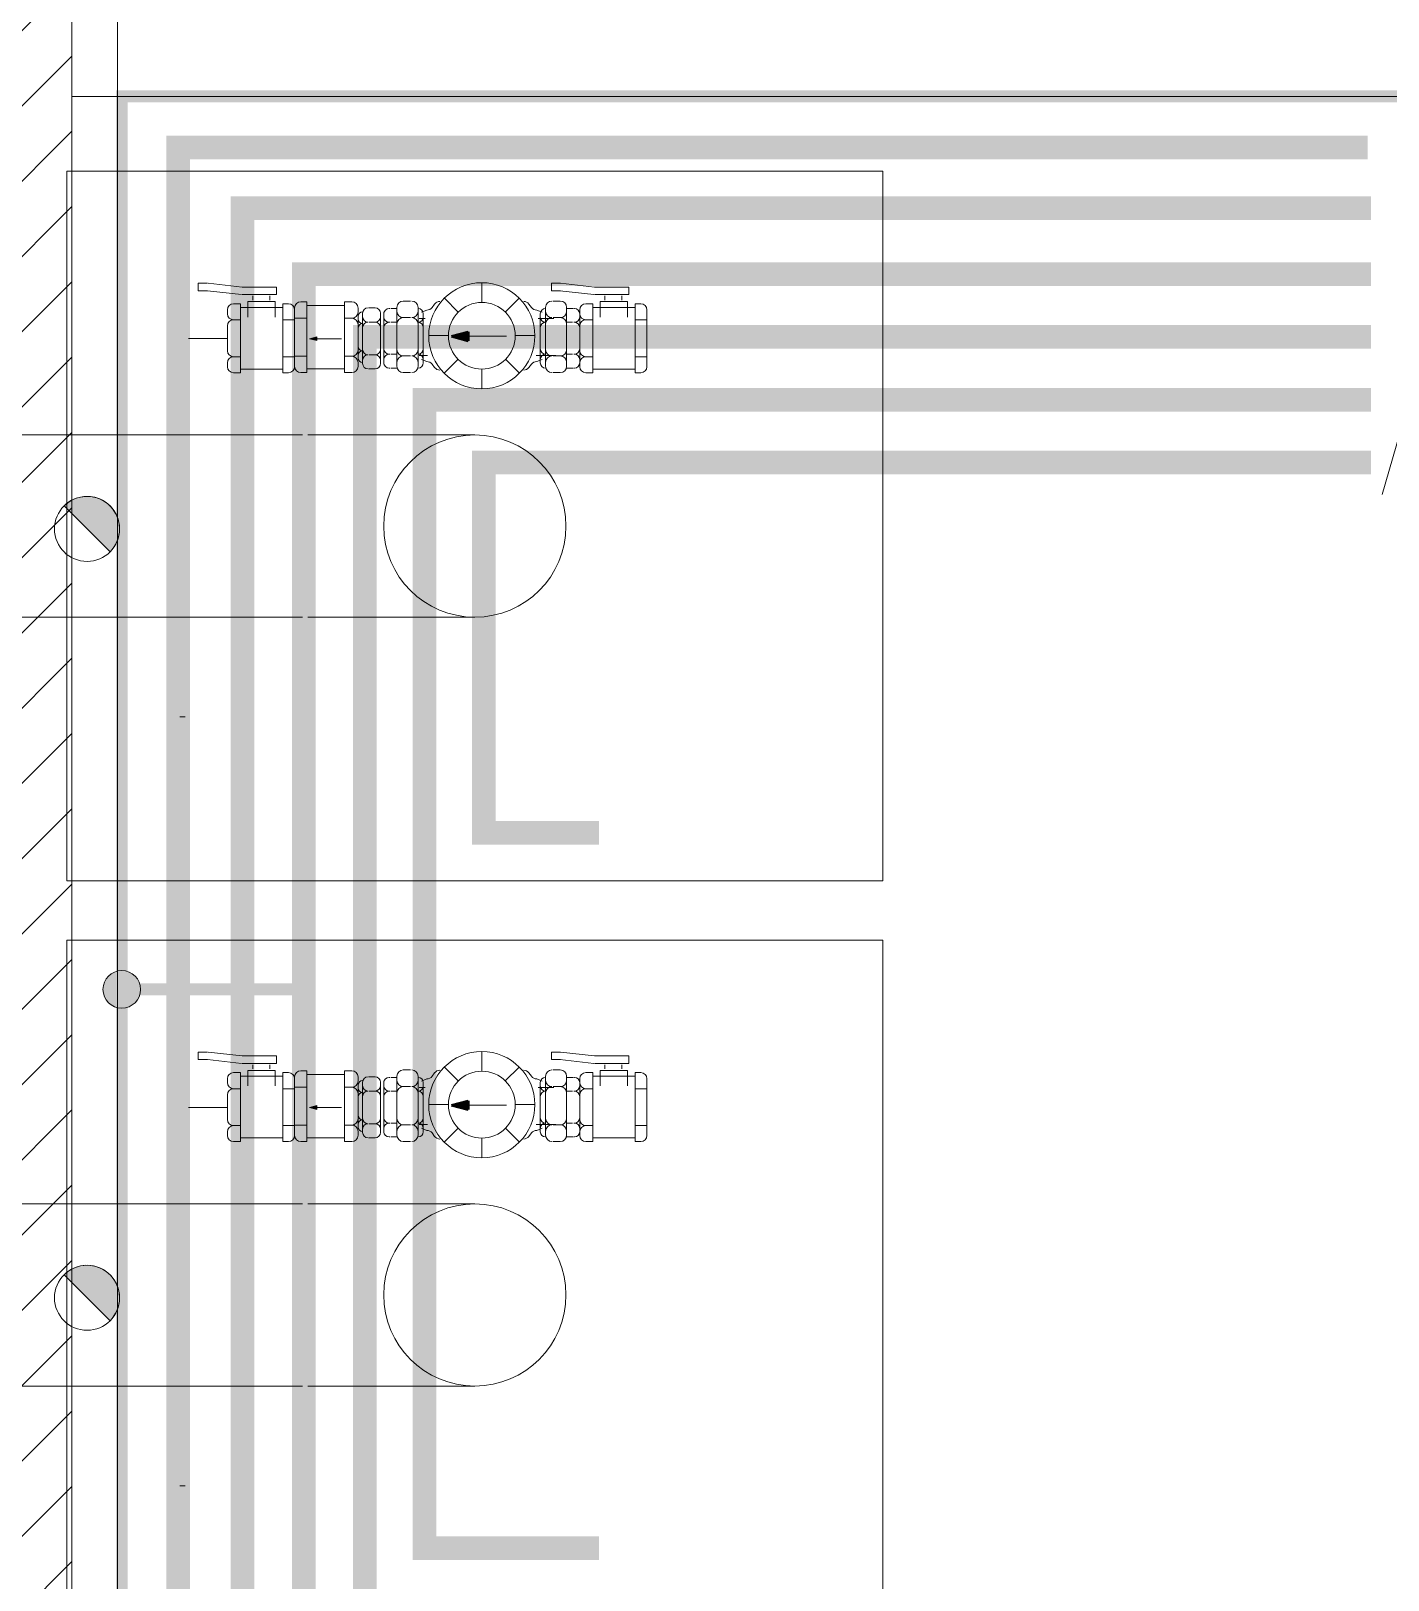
# Model space of a CAD drawing. Header units: millimetres. Extents: x 1322820 to 1391563, y 1051909 to 1098256.
# Drawn here: x 1346894 to 1348041, y 1081966 to 1083276 of the extents above; entities that cross this region are included whole.
import ezdxf

# ---------------------------------------------------------------- set-up
doc = ezdxf.new("R2010")
doc.units = ezdxf.units.MM
doc.header["$MEASUREMENT"] = 0
for name, pattern in [('Dashed', [282.222223, 141.111112, -141.111112]), ('DUBLU_INTRERUPT', [1.093612, 0.529167, -0.211667, 0.141111, -0.211667]), ('Linie de axa (2)', [17025.055165, 8960.555286, -4480.277643, 0, -3584.222236]), ('pard', [115, 75, -40])]:
    doc.linetypes.add(name, pattern=pattern)
doc.layers.get('0').update_dxf_attribs({"true_color": 0x787878})
doc.layers.add('Circuite', color=7, linetype='Continuous', lineweight=25)
for name, color, linetype, true_color in [('instalatii - echipamente', 7, 'Continuous', 0x787878), ('New_arhitectura - pereti de compartimentare', 7, 'Continuous', 0x787878), ('New_rezistenta - pereti de rezistenta', 7, 'Continuous', 0x787878)]:
    doc.layers.add(name, color=color, linetype=linetype, true_color=true_color)
for name, color, linetype, lineweight, true_color in [('instalatii - echipamente_Pen_No__1', 7, 'Continuous', 13, 0x787878), ('instalatii - echipamente_Pen_No__102', 7, 'Continuous', 13, 0x787878), ('instalatii - echipamente_Pen_No__2', 7, 'Continuous', 13, 0x787878), ('instalatii - echipamente_Pen_No__244', 7, 'Continuous', 13, 0x787878), ('instalatii - echipamente_Pen_No__41', 7, 'Continuous', 50, 0x787878), ('New_arhitectura - pereti de compartimentare_Pen_No__21', 7, 'Continuous', 20, 0x787878), ('New_arhitectura - suprafete DTAC_Pen_No__14', 7, 'Continuous', 18, 0x787878), ('New_instalatii - echipamente_Pen_No__1', 7, 'Continuous', 13, 0x787878), ('New_rezistenta - pereti de rezistenta_Pen_No__21', 7, 'Continuous', 20, 0x787878)]:
    doc.layers.add(name, color=color, linetype=linetype, lineweight=lineweight, true_color=true_color)
doc.linetypes.add('1_ - 1_100', pattern='A,0,[6,A.39 PLAN MOBILARE - PLAN TERASA1.Shx,S=5.555556,R=0,X=0,Y=4.75314e-16],-700,0', length=700)

# ---------------------------------------------------------------- blocks, each defined once
blk = doc.blocks.new('Wall_9_1', base_point=(1346928.5, 1083220.6))
at = {"layer": 'New_arhitectura - pereti de compartimentare_Pen_No__21', "color": 7, "linetype": 'Continuous', "lineweight": 20, "flags": 128}
for points in [[(1346928.5, 1083420.6), (1346928.5, 1083220.6)], [(1346928.5, 1083220.6), (1349928.5, 1083220.6)]]:
    blk.add_lwpolyline(points, dxfattribs=at)
blk = doc.blocks.new('Wall_16_1', base_point=(1346928.5, 1090570.6))
at = {"layer": 'New_rezistenta - pereti de rezistenta', "linetype": 'Continuous', "lineweight": 0, "true_color": 0x000000}
h = blk.add_hatch(dxfattribs=at)
h.set_pattern_fill('BETON_ARMAT_0001', color=18, style=0, pattern_type=2)
h.set_pattern_definition([(45, (1356235.236, 1078942.57), (-31.8198, 31.8198), [])])
h.paths.add_polyline_path([(1346678.5, 1078980.6), (1346928.5, 1078980.6), (1346928.5, 1090570.6), (1346678.5, 1090570.6)])
at = {"layer": 'New_rezistenta - pereti de rezistenta_Pen_No__21', "color": 7, "linetype": 'Continuous', "lineweight": 20, "flags": 128}
blk.add_lwpolyline([(1346928.5, 1078980.6), (1346928.5, 1090570.6)], dxfattribs=at)
blk = doc.blocks.new('Gas Water Heater 23')
at = {"layer": 'instalatii - echipamente_Pen_No__2', "color": 8, "linetype": 'Dashed', "lineweight": 13}
for p, q in [((223, 345), (223, 790)), ((377, 345), (377, 790))]:
    blk.add_line(p, q, dxfattribs=at)
at = {"layer": 'instalatii - echipamente_Pen_No__2', "color": 8, "linetype": 'Continuous', "lineweight": 13}
for p, q in [((600, 690), (0, 690)), ((0, 690), (0, 0)), ((600, 0), (600, 690)), ((0, 0), (600, 0))]:
    blk.add_line(p, q, dxfattribs=at)
blk.add_circle((300, 345), 77, dxfattribs=at)
blk = doc.blocks.new('Line_12_1', base_point=(1347249.6, 1083017.8))
at = {"layer": 'instalatii - echipamente', "linetype": 'Continuous', "lineweight": 0, "true_color": 0x000000}
blk.add_hatch(color=18, dxfattribs=at).paths.add_polyline_path([(1347249.6, 1083017.8), (1347263.5, 1083014.1), (1347263.5, 1083021.5)])
at = {"layer": 'instalatii - echipamente_Pen_No__1', "color": 7, "linetype": 'Linie de axa (2)', "lineweight": 13}
blk.add_line((1347263.5, 1083017.8), (1347296, 1083017.8), dxfattribs=at)
at = {"layer": 'instalatii - echipamente_Pen_No__41', "color": 7, "linetype": 'Continuous', "lineweight": 50}
for p, q in [((1347249.6, 1083017.8), (1347263.5, 1083021.5)), ((1347249.6, 1083017.8), (1347263.5, 1083014.1)), ((1347263.5, 1083021.5), (1347263.5, 1083014.1))]:
    blk.add_line(p, q, dxfattribs=at)
blk = doc.blocks.new('Line_13_1', base_point=(1347129.6, 1083015.7))
at = {"layer": 'instalatii - echipamente', "linetype": 'Continuous', "lineweight": 0, "true_color": 0x000000}
blk.add_hatch(color=18, dxfattribs=at).paths.add_polyline_path([(1347129.6, 1083015.7), (1347135.8, 1083014.1), (1347135.8, 1083017.4)])
at = {"layer": 'instalatii - echipamente_Pen_No__1', "color": 7, "linetype": 'Continuous', "lineweight": 13}
for p, q in [((1347129.6, 1083015.7), (1347135.8, 1083017.4)), ((1347129.6, 1083015.7), (1347135.8, 1083014.1)), ((1347135.8, 1083017.4), (1347135.8, 1083014.1)), ((1347135.8, 1083015.7), (1347156.7, 1083015.7))]:
    blk.add_line(p, q, dxfattribs=at)
blk = doc.blocks.new('Line_14_1', base_point=(1347249.6, 1082367.8))
at = {"layer": 'instalatii - echipamente', "linetype": 'Continuous', "lineweight": 0, "true_color": 0x000000}
blk.add_hatch(color=18, dxfattribs=at).paths.add_polyline_path([(1347249.6, 1082367.8), (1347263.5, 1082364.1), (1347263.5, 1082371.5)])
at = {"layer": 'instalatii - echipamente_Pen_No__1', "color": 7, "linetype": 'Linie de axa (2)', "lineweight": 13}
blk.add_line((1347263.5, 1082367.8), (1347296, 1082367.8), dxfattribs=at)
at = {"layer": 'instalatii - echipamente_Pen_No__41', "color": 7, "linetype": 'Continuous', "lineweight": 50}
for p, q in [((1347249.6, 1082367.8), (1347263.5, 1082371.5)), ((1347249.6, 1082367.8), (1347263.5, 1082364.1)), ((1347263.5, 1082371.5), (1347263.5, 1082364.1))]:
    blk.add_line(p, q, dxfattribs=at)
blk = doc.blocks.new('Line_15_1', base_point=(1347129.6, 1082365.7))
at = {"layer": 'instalatii - echipamente', "linetype": 'Continuous', "lineweight": 0, "true_color": 0x000000}
blk.add_hatch(color=18, dxfattribs=at).paths.add_polyline_path([(1347129.6, 1082365.7), (1347135.8, 1082364.1), (1347135.8, 1082367.4)])
at = {"layer": 'instalatii - echipamente_Pen_No__1', "color": 7, "linetype": 'Continuous', "lineweight": 13}
for p, q in [((1347129.6, 1082365.7), (1347135.8, 1082367.4)), ((1347129.6, 1082365.7), (1347135.8, 1082364.1)), ((1347135.8, 1082367.4), (1347135.8, 1082364.1)), ((1347135.8, 1082365.7), (1347156.7, 1082365.7))]:
    blk.add_line(p, q, dxfattribs=at)
blk = doc.blocks.new('terasa')
at = {"layer": 'instalatii - echipamente_Pen_No__102', "linetype": 'Continuous', "lineweight": 13}
h = blk.add_hatch(color=256, dxfattribs=at)
edge = h.paths.add_edge_path()
edge.add_arc((1346941.421, 1082854.968), 27.5, 315, 360, ccw=False)
edge.add_line((1346960.866, 1082835.522), (1346921.975, 1082874.413))
edge.add_arc((1346941.421, 1082854.968), 27.5, 0, 135, ccw=False)
h = blk.add_hatch(color=256, dxfattribs=at)
edge = h.paths.add_edge_path()
edge.add_arc((1346941.421, 1082204.968), 27.5, 315, 360, ccw=False)
edge.add_line((1346960.866, 1082185.522), (1346921.975, 1082224.413))
edge.add_arc((1346941.421, 1082204.968), 27.5, 0, 135, ccw=False)
at = {"layer": 'instalatii - echipamente_Pen_No__1', "linetype": 'Continuous', "lineweight": 13}
for p, q in [((1347043.266, 1083062.65), (1347035.503, 1083062.65)), ((1347035.503, 1083056.354), (1347035.503, 1083062.65)), ((1347043.266, 1083056.354), (1347035.503, 1083056.354)), ((1347071.994, 1083053.162), (1347043.266, 1083056.354)), ((1347072.69, 1083059.42), (1347043.962, 1083062.612)), ((1347101.595, 1083059.42), (1347072.69, 1083059.42)), ((1347101.595, 1083053.123), (1347101.595, 1083059.42)), ((1347341.746, 1083062.612), (1347333.983, 1083062.612)), ((1347333.983, 1083056.315), (1347333.983, 1083062.612)), ((1347341.746, 1083056.315), (1347333.983, 1083056.315)), ((1347369.779, 1083053.162), (1347341.051, 1083056.354)), ((1347370.475, 1083059.42), (1347341.746, 1083062.612)), ((1347399.38, 1083059.42), (1347370.475, 1083059.42)), ((1347399.38, 1083053.123), (1347399.38, 1083059.42)), ((1347065.304, 1083045.339), (1347071.261, 1083045.339)), ((1347071.261, 1082986.957), (1347071.261, 1083045.339)), ((1347107.14, 1083042.232), (1347071.403, 1083042.232)), ((1347107.14, 1083042.232), (1347071.403, 1083042.232)), ((1347101.595, 1083053.123), (1347072.69, 1083053.123)), ((1347077.409, 1083047.224), (1347077.409, 1083034.05)), ((1347100.568, 1083047.224), (1347077.409, 1083047.224)), ((1347081.538, 1083048.453), (1347081.538, 1083051.894)), ((1347095.892, 1083048.453), (1347095.892, 1083051.894)), ((1347100.568, 1083047.224), (1347100.568, 1083034.05)), ((1347106.958, 1083045.339), (1347111.769, 1083045.339)), ((1347106.958, 1082986.957), (1347106.958, 1083045.339)), ((1347116.932, 1083041.676), (1347116.932, 1082992.37)), ((1347127.164, 1083046.973), (1347122.228, 1083046.973)), ((1347126.978, 1083043.785), (1347159.061, 1083043.785)), ((1347126.978, 1083043.785), (1347159.061, 1083043.785)), ((1347127.164, 1082987.073), (1347127.164, 1083046.973)), ((1347165.318, 1083046.973), (1347159.206, 1083046.973)), ((1347159.206, 1082987.073), (1347159.206, 1083046.973)), ((1347170.615, 1083038.309), (1347170.615, 1083041.676)), ((1347185.022, 1083041.804), (1347179.757, 1083041.804)), ((1347203.468, 1083038.902), (1347203.468, 1083042.215)), ((1347214.986, 1083047.563), (1347208.816, 1083047.563)), ((1347221.243, 1083038.902), (1347221.243, 1083042.215)), ((1347235.306, 1083045.08), (1347233.124, 1083042.195)), ((1347315.02, 1083045.08), (1347317.202, 1083042.195)), ((1347329.084, 1083038.902), (1347329.084, 1083042.215)), ((1347335.341, 1083047.563), (1347341.511, 1083047.563)), ((1347346.859, 1083038.902), (1347346.859, 1083042.215)), ((1347363.089, 1083045.339), (1347369.046, 1083045.339)), ((1347369.046, 1082986.957), (1347369.046, 1083045.339)), ((1347404.925, 1083042.232), (1347369.187, 1083042.232)), ((1347404.925, 1083042.232), (1347369.187, 1083042.232)), ((1347399.38, 1083053.123), (1347370.475, 1083053.123)), ((1347375.194, 1083047.224), (1347375.194, 1083034.05)), ((1347398.353, 1083047.224), (1347375.194, 1083047.224)), ((1347379.323, 1083048.453), (1347379.323, 1083051.894)), ((1347393.677, 1083048.453), (1347393.677, 1083051.894)), ((1347398.353, 1083047.224), (1347398.353, 1083034.05)), ((1347404.743, 1083045.339), (1347409.554, 1083045.339)), ((1347404.743, 1082986.957), (1347404.743, 1083045.339)), ((1347060.142, 1083036.895), (1347060.142, 1083040.177)), ((1347071.179, 1083031.732), (1347065.304, 1083031.732)), ((1347116.932, 1083031.732), (1347106.958, 1083031.732)), ((1347116.932, 1083040.177), (1347116.932, 1082992.12)), ((1347116.932, 1083033.012), (1347127.164, 1083033.012)), ((1347159.291, 1083033.012), (1347165.318, 1083033.012)), ((1347170.615, 1083032.319), (1347170.615, 1083034.736)), ((1347170.615, 1083001.339), (1347170.615, 1083032.621)), ((1347174.418, 1083038.539), (1347174.276, 1083038.539)), ((1347174.418, 1083034.34), (1347174.418, 1083037.241)), ((1347174.418, 1082997.164), (1347174.418, 1083034.703)), ((1347178.908, 1083029.776), (1347178.981, 1083029.776)), ((1347179.83, 1083029.776), (1347185.022, 1083029.776)), ((1347189.586, 1083034.34), (1347189.586, 1083037.241)), ((1347189.586, 1082997.164), (1347189.586, 1083034.703)), ((1347192.4, 1082994.373), (1347192.4, 1083038.124)), ((1347192.4, 1083034.093), (1347192.4, 1083036.854)), ((1347192.4, 1083033.922), (1347192.4, 1083036.657)), ((1347192.4, 1083034.508), (1347192.4, 1082997.849)), ((1347197.542, 1083041.311), (1347196.857, 1083041.311)), ((1347197.471, 1083029.637), (1347196.857, 1083029.637)), ((1347198.3, 1083041.311), (1347203.442, 1083041.311)), ((1347198.371, 1083029.637), (1347203.442, 1083029.637)), ((1347203.468, 1083039.4), (1347203.468, 1082995.409)), ((1347214.901, 1083033.554), (1347208.816, 1083033.554)), ((1347215.98, 1083033.554), (1347215.895, 1083033.554)), ((1347221.409, 1083041.311), (1347221.243, 1083041.311)), ((1347221.243, 1083039.4), (1347221.243, 1082995.409)), ((1347221.48, 1083029.637), (1347221.243, 1083029.637)), ((1347228.688, 1083039.987), (1347224.253, 1083038.186)), ((1347225.699, 1083034.093), (1347225.699, 1083036.854)), ((1347225.699, 1083034.508), (1347225.699, 1082997.849)), ((1347321.638, 1083039.987), (1347326.073, 1083038.186)), ((1347321.638, 1083039.987), (1347326.073, 1083038.186)), ((1347324.627, 1083034.093), (1347324.627, 1083036.854)), ((1347324.627, 1083034.508), (1347324.627, 1082997.849)), ((1347328.846, 1083029.637), (1347329.084, 1083029.637)), ((1347328.918, 1083041.311), (1347329.084, 1083041.311)), ((1347329.084, 1083039.4), (1347329.084, 1082995.409)), ((1347334.346, 1083033.554), (1347334.432, 1083033.554)), ((1347335.426, 1083033.554), (1347341.511, 1083033.554)), ((1347346.859, 1083039.4), (1347346.859, 1082995.409)), ((1347352.027, 1083041.311), (1347346.885, 1083041.311)), ((1347351.956, 1083029.637), (1347346.885, 1083029.637)), ((1347352.784, 1083041.311), (1347353.47, 1083041.311)), ((1347352.856, 1083029.637), (1347353.47, 1083029.637)), ((1347357.926, 1083036.895), (1347357.926, 1083040.177)), ((1347357.926, 1082994.373), (1347357.926, 1083038.124)), ((1347357.926, 1083034.093), (1347357.926, 1083036.854)), ((1347357.926, 1083033.922), (1347357.926, 1083036.657)), ((1347357.926, 1083034.508), (1347357.926, 1082997.849)), ((1347368.963, 1083031.732), (1347363.089, 1083031.732)), ((1347414.716, 1083031.732), (1347404.743, 1083031.732)), ((1347414.716, 1083040.177), (1347414.716, 1082992.12)), ((1347060.142, 1083026.569), (1347060.142, 1083005.644)), ((1347170.615, 1083027.715), (1347170.615, 1083006.245)), ((1347170.615, 1083024.713), (1347170.615, 1083009.299)), ((1347174.215, 1083028.516), (1347174.418, 1083028.516)), ((1347174.418, 1083025.213), (1347174.418, 1083006.716)), ((1347189.586, 1083025.213), (1347189.586, 1083006.716)), ((1347192.4, 1083007.117), (1347192.4, 1083025.18)), ((1347192.4, 1083007.203), (1347192.4, 1083025.094)), ((1347203.468, 1083006.53), (1347203.468, 1083028.206)), ((1347221.243, 1083006.53), (1347221.243, 1083028.206)), ((1347225.699, 1083007.117), (1347225.699, 1083025.18)), ((1347324.627, 1083007.117), (1347324.627, 1083025.18)), ((1347329.084, 1083006.53), (1347329.084, 1083028.206)), ((1347346.859, 1083006.53), (1347346.859, 1083028.206)), ((1347357.926, 1083026.569), (1347357.926, 1083005.644)), ((1347357.926, 1083007.117), (1347357.926, 1083025.18)), ((1347357.926, 1083007.203), (1347357.926, 1083025.094)), ((1347174.215, 1083005.496), (1347174.418, 1083005.496)), ((1347197.471, 1083002.66), (1347196.857, 1083002.66)), ((1347198.371, 1083002.66), (1347203.442, 1083002.66)), ((1347221.48, 1083002.66), (1347221.243, 1083002.66)), ((1347328.846, 1083002.66), (1347329.084, 1083002.66)), ((1347351.956, 1083002.66), (1347346.885, 1083002.66)), ((1347352.856, 1083002.66), (1347353.47, 1083002.66)), ((1347060.142, 1082995.318), (1347060.142, 1082992.12)), ((1347071.179, 1083000.481), (1347065.304, 1083000.481)), ((1347107.14, 1082990.064), (1347071.403, 1082990.064)), ((1347116.932, 1083000.481), (1347106.958, 1083000.481)), ((1347116.932, 1083000.481), (1347106.958, 1083000.481)), ((1347116.932, 1083000.948), (1347127.164, 1083000.948)), ((1347116.932, 1083000.948), (1347127.164, 1083000.948)), ((1347126.978, 1082990.26), (1347159.061, 1082990.26)), ((1347159.291, 1083000.948), (1347165.318, 1083000.948)), ((1347170.615, 1083001.693), (1347170.615, 1082999.337)), ((1347170.615, 1082995.651), (1347170.615, 1082992.37)), ((1347174.276, 1082995.534), (1347174.418, 1082995.534)), ((1347174.418, 1082997.589), (1347174.418, 1082994.762)), ((1347178.908, 1083002.152), (1347178.981, 1083002.152)), ((1347179.757, 1082990.198), (1347185.022, 1082990.198)), ((1347179.83, 1083002.152), (1347185.022, 1083002.152)), ((1347189.586, 1082997.589), (1347189.586, 1082994.762)), ((1347192.4, 1082998.374), (1347192.4, 1082995.568)), ((1347192.4, 1082998.203), (1347192.4, 1082995.37)), ((1347196.857, 1082990.914), (1347197.542, 1082990.914)), ((1347203.442, 1082990.914), (1347198.3, 1082990.914)), ((1347203.468, 1082995.835), (1347203.468, 1082992.435)), ((1347214.901, 1083001.183), (1347208.816, 1083001.183)), ((1347215.98, 1083001.183), (1347215.895, 1083001.183)), ((1347221.243, 1082995.835), (1347221.243, 1082992.435)), ((1347221.243, 1082990.914), (1347221.409, 1082990.914)), ((1347228.688, 1082996.491), (1347224.253, 1082998.293)), ((1347225.699, 1082998.203), (1347225.699, 1082995.37)), ((1347235.306, 1082991.399), (1347233.124, 1082994.284)), ((1347315.02, 1082991.399), (1347317.202, 1082994.284)), ((1347321.638, 1082996.491), (1347326.073, 1082998.293)), ((1347321.638, 1082996.491), (1347326.073, 1082998.293)), ((1347324.627, 1082998.203), (1347324.627, 1082995.37)), ((1347329.084, 1082990.914), (1347328.918, 1082990.914)), ((1347329.084, 1082995.835), (1347329.084, 1082992.435)), ((1347334.346, 1083001.183), (1347334.432, 1083001.183)), ((1347335.426, 1083001.183), (1347341.511, 1083001.183)), ((1347346.859, 1082995.835), (1347346.859, 1082992.435)), ((1347346.885, 1082990.914), (1347352.027, 1082990.914)), ((1347353.47, 1082990.914), (1347352.784, 1082990.914)), ((1347357.926, 1082998.374), (1347357.926, 1082995.568)), ((1347357.926, 1082998.203), (1347357.926, 1082995.37)), ((1347357.926, 1082995.318), (1347357.926, 1082992.12)), ((1347368.963, 1083000.481), (1347363.089, 1083000.481)), ((1347404.925, 1082990.064), (1347369.187, 1082990.064)), ((1347414.716, 1083000.481), (1347404.743, 1083000.481)), ((1347414.716, 1083000.481), (1347404.743, 1083000.481)), ((1347071.261, 1082986.957), (1347065.304, 1082986.957)), ((1347111.769, 1082986.957), (1347106.998, 1082986.957)), ((1347122.228, 1082987.073), (1347127.123, 1082987.073)), ((1347159.206, 1082987.073), (1347165.318, 1082987.073)), ((1347208.816, 1082987.087), (1347214.986, 1082987.087)), ((1347341.511, 1082987.087), (1347335.341, 1082987.087)), ((1347369.046, 1082986.957), (1347363.089, 1082986.957)), ((1347409.554, 1082986.957), (1347404.783, 1082986.957)), ((1347024.515, 1082695.985), (1347020.015, 1082695.985)), ((1347043.266, 1082412.65), (1347035.503, 1082412.65)), ((1347035.503, 1082406.354), (1347035.503, 1082412.65)), ((1347043.266, 1082406.354), (1347035.503, 1082406.354)), ((1347071.994, 1082403.162), (1347043.266, 1082406.354)), ((1347072.69, 1082409.42), (1347043.962, 1082412.612)), ((1347101.595, 1082409.42), (1347072.69, 1082409.42)), ((1347101.595, 1082403.123), (1347072.69, 1082403.123)), ((1347081.538, 1082398.453), (1347081.538, 1082401.894)), ((1347095.892, 1082398.453), (1347095.892, 1082401.894)), ((1347101.595, 1082403.123), (1347101.595, 1082409.42)), ((1347341.746, 1082412.612), (1347333.983, 1082412.612)), ((1347333.983, 1082406.315), (1347333.983, 1082412.612)), ((1347341.746, 1082406.315), (1347333.983, 1082406.315)), ((1347369.779, 1082403.162), (1347341.051, 1082406.354)), ((1347370.475, 1082409.42), (1347341.746, 1082412.612)), ((1347399.38, 1082409.42), (1347370.475, 1082409.42)), ((1347399.38, 1082403.123), (1347370.475, 1082403.123)), ((1347379.323, 1082398.453), (1347379.323, 1082401.894)), ((1347393.677, 1082398.453), (1347393.677, 1082401.894)), ((1347399.38, 1082403.123), (1347399.38, 1082409.42)), ((1347060.142, 1082386.895), (1347060.142, 1082390.177)), ((1347065.304, 1082395.339), (1347071.261, 1082395.339)), ((1347071.261, 1082336.957), (1347071.261, 1082395.339)), ((1347107.14, 1082392.232), (1347071.403, 1082392.232)), ((1347107.14, 1082392.232), (1347071.403, 1082392.232)), ((1347077.409, 1082397.224), (1347077.409, 1082384.05)), ((1347100.568, 1082397.224), (1347077.409, 1082397.224)), ((1347100.568, 1082397.224), (1347100.568, 1082384.05)), ((1347106.958, 1082395.339), (1347111.769, 1082395.339)), ((1347106.958, 1082336.957), (1347106.958, 1082395.339)), ((1347116.932, 1082391.676), (1347116.932, 1082342.37)), ((1347116.932, 1082390.177), (1347116.932, 1082342.12)), ((1347127.164, 1082396.973), (1347122.228, 1082396.973)), ((1347126.978, 1082393.785), (1347159.061, 1082393.785)), ((1347126.978, 1082393.785), (1347159.061, 1082393.785)), ((1347127.164, 1082337.073), (1347127.164, 1082396.973)), ((1347165.318, 1082396.973), (1347159.206, 1082396.973)), ((1347159.206, 1082337.073), (1347159.206, 1082396.973)), ((1347170.615, 1082388.309), (1347170.615, 1082391.676)), ((1347174.418, 1082388.539), (1347174.276, 1082388.539)), ((1347174.418, 1082384.34), (1347174.418, 1082387.241)), ((1347185.022, 1082391.804), (1347179.757, 1082391.804)), ((1347189.586, 1082384.34), (1347189.586, 1082387.241)), ((1347192.4, 1082344.373), (1347192.4, 1082388.124)), ((1347197.542, 1082391.311), (1347196.857, 1082391.311)), ((1347198.3, 1082391.311), (1347203.442, 1082391.311)), ((1347203.468, 1082388.902), (1347203.468, 1082392.215)), ((1347203.468, 1082389.4), (1347203.468, 1082345.409)), ((1347214.986, 1082397.563), (1347208.816, 1082397.563)), ((1347221.243, 1082388.902), (1347221.243, 1082392.215)), ((1347221.409, 1082391.311), (1347221.243, 1082391.311)), ((1347221.243, 1082389.4), (1347221.243, 1082345.409)), ((1347228.688, 1082389.987), (1347224.253, 1082388.186)), ((1347235.306, 1082395.08), (1347233.124, 1082392.195)), ((1347315.02, 1082395.08), (1347317.202, 1082392.195)), ((1347321.638, 1082389.987), (1347326.073, 1082388.186)), ((1347321.638, 1082389.987), (1347326.073, 1082388.186)), ((1347328.918, 1082391.311), (1347329.084, 1082391.311)), ((1347329.084, 1082388.902), (1347329.084, 1082392.215)), ((1347329.084, 1082389.4), (1347329.084, 1082345.409)), ((1347335.341, 1082397.563), (1347341.511, 1082397.563)), ((1347346.859, 1082388.902), (1347346.859, 1082392.215)), ((1347346.859, 1082389.4), (1347346.859, 1082345.409)), ((1347352.027, 1082391.311), (1347346.885, 1082391.311)), ((1347352.784, 1082391.311), (1347353.47, 1082391.311)), ((1347357.926, 1082386.895), (1347357.926, 1082390.177)), ((1347357.926, 1082344.373), (1347357.926, 1082388.124)), ((1347363.089, 1082395.339), (1347369.046, 1082395.339)), ((1347369.046, 1082336.957), (1347369.046, 1082395.339)), ((1347404.925, 1082392.232), (1347369.187, 1082392.232)), ((1347404.925, 1082392.232), (1347369.187, 1082392.232)), ((1347375.194, 1082397.224), (1347375.194, 1082384.05)), ((1347398.353, 1082397.224), (1347375.194, 1082397.224)), ((1347398.353, 1082397.224), (1347398.353, 1082384.05)), ((1347404.743, 1082395.339), (1347409.554, 1082395.339)), ((1347404.743, 1082336.957), (1347404.743, 1082395.339)), ((1347414.716, 1082390.177), (1347414.716, 1082342.12)), ((1347060.142, 1082376.569), (1347060.142, 1082355.644)), ((1347071.179, 1082381.732), (1347065.304, 1082381.732)), ((1347116.932, 1082381.732), (1347106.958, 1082381.732)), ((1347116.932, 1082383.012), (1347127.164, 1082383.012)), ((1347159.291, 1082383.012), (1347165.318, 1082383.012)), ((1347170.615, 1082382.319), (1347170.615, 1082384.736)), ((1347170.615, 1082351.339), (1347170.615, 1082382.621)), ((1347170.615, 1082377.715), (1347170.615, 1082356.245)), ((1347170.615, 1082374.713), (1347170.615, 1082359.299)), ((1347174.215, 1082378.516), (1347174.418, 1082378.516)), ((1347174.418, 1082347.164), (1347174.418, 1082384.703)), ((1347174.418, 1082375.213), (1347174.418, 1082356.716)), ((1347178.908, 1082379.776), (1347178.981, 1082379.776)), ((1347179.83, 1082379.776), (1347185.022, 1082379.776)), ((1347189.586, 1082347.164), (1347189.586, 1082384.703)), ((1347189.586, 1082375.213), (1347189.586, 1082356.716)), ((1347192.4, 1082384.093), (1347192.4, 1082386.854)), ((1347192.4, 1082383.922), (1347192.4, 1082386.657)), ((1347192.4, 1082384.508), (1347192.4, 1082347.849)), ((1347192.4, 1082357.117), (1347192.4, 1082375.18)), ((1347192.4, 1082357.203), (1347192.4, 1082375.094)), ((1347197.471, 1082379.637), (1347196.857, 1082379.637)), ((1347198.371, 1082379.637), (1347203.442, 1082379.637)), ((1347203.468, 1082356.53), (1347203.468, 1082378.206)), ((1347214.901, 1082383.554), (1347208.816, 1082383.554)), ((1347215.98, 1082383.554), (1347215.895, 1082383.554)), ((1347221.48, 1082379.637), (1347221.243, 1082379.637)), ((1347221.243, 1082356.53), (1347221.243, 1082378.206)), ((1347225.699, 1082384.093), (1347225.699, 1082386.854)), ((1347225.699, 1082384.508), (1347225.699, 1082347.849)), ((1347225.699, 1082357.117), (1347225.699, 1082375.18)), ((1347324.627, 1082384.093), (1347324.627, 1082386.854)), ((1347324.627, 1082384.508), (1347324.627, 1082347.849)), ((1347324.627, 1082357.117), (1347324.627, 1082375.18)), ((1347328.846, 1082379.637), (1347329.084, 1082379.637)), ((1347329.084, 1082356.53), (1347329.084, 1082378.206)), ((1347334.346, 1082383.554), (1347334.432, 1082383.554)), ((1347335.426, 1082383.554), (1347341.511, 1082383.554)), ((1347346.859, 1082356.53), (1347346.859, 1082378.206)), ((1347351.956, 1082379.637), (1347346.885, 1082379.637)), ((1347352.856, 1082379.637), (1347353.47, 1082379.637)), ((1347357.926, 1082384.093), (1347357.926, 1082386.854)), ((1347357.926, 1082383.922), (1347357.926, 1082386.657)), ((1347357.926, 1082384.508), (1347357.926, 1082347.849)), ((1347357.926, 1082376.569), (1347357.926, 1082355.644)), ((1347357.926, 1082357.117), (1347357.926, 1082375.18)), ((1347357.926, 1082357.203), (1347357.926, 1082375.094)), ((1347368.963, 1082381.732), (1347363.089, 1082381.732)), ((1347414.716, 1082381.732), (1347404.743, 1082381.732)), ((1347071.179, 1082350.481), (1347065.304, 1082350.481)), ((1347116.932, 1082350.481), (1347106.958, 1082350.481)), ((1347116.932, 1082350.481), (1347106.958, 1082350.481)), ((1347116.932, 1082350.948), (1347127.164, 1082350.948)), ((1347116.932, 1082350.948), (1347127.164, 1082350.948)), ((1347159.291, 1082350.948), (1347165.318, 1082350.948)), ((1347170.615, 1082351.693), (1347170.615, 1082349.337)), ((1347174.215, 1082355.496), (1347174.418, 1082355.496)), ((1347178.908, 1082352.152), (1347178.981, 1082352.152)), ((1347179.83, 1082352.152), (1347185.022, 1082352.152)), ((1347192.4, 1082348.374), (1347192.4, 1082345.568)), ((1347192.4, 1082348.203), (1347192.4, 1082345.37)), ((1347197.471, 1082352.66), (1347196.857, 1082352.66)), ((1347198.371, 1082352.66), (1347203.442, 1082352.66)), ((1347214.901, 1082351.183), (1347208.816, 1082351.183)), ((1347215.98, 1082351.183), (1347215.895, 1082351.183)), ((1347221.48, 1082352.66), (1347221.243, 1082352.66)), ((1347228.688, 1082346.491), (1347224.253, 1082348.293)), ((1347225.699, 1082348.203), (1347225.699, 1082345.37)), ((1347321.638, 1082346.491), (1347326.073, 1082348.293)), ((1347321.638, 1082346.491), (1347326.073, 1082348.293)), ((1347324.627, 1082348.203), (1347324.627, 1082345.37)), ((1347328.846, 1082352.66), (1347329.084, 1082352.66)), ((1347334.346, 1082351.183), (1347334.432, 1082351.183)), ((1347335.426, 1082351.183), (1347341.511, 1082351.183)), ((1347351.956, 1082352.66), (1347346.885, 1082352.66)), ((1347352.856, 1082352.66), (1347353.47, 1082352.66)), ((1347357.926, 1082348.374), (1347357.926, 1082345.568)), ((1347357.926, 1082348.203), (1347357.926, 1082345.37)), ((1347368.963, 1082350.481), (1347363.089, 1082350.481)), ((1347414.716, 1082350.481), (1347404.743, 1082350.481)), ((1347414.716, 1082350.481), (1347404.743, 1082350.481)), ((1347060.142, 1082345.318), (1347060.142, 1082342.12)), ((1347071.261, 1082336.957), (1347065.304, 1082336.957)), ((1347107.14, 1082340.064), (1347071.403, 1082340.064)), ((1347111.769, 1082336.957), (1347106.998, 1082336.957)), ((1347122.228, 1082337.073), (1347127.123, 1082337.073)), ((1347126.978, 1082340.26), (1347159.061, 1082340.26)), ((1347159.206, 1082337.073), (1347165.318, 1082337.073)), ((1347170.615, 1082345.651), (1347170.615, 1082342.37)), ((1347174.276, 1082345.534), (1347174.418, 1082345.534)), ((1347174.418, 1082347.589), (1347174.418, 1082344.762)), ((1347179.757, 1082340.198), (1347185.022, 1082340.198)), ((1347189.586, 1082347.589), (1347189.586, 1082344.762)), ((1347196.857, 1082340.914), (1347197.542, 1082340.914)), ((1347203.442, 1082340.914), (1347198.3, 1082340.914)), ((1347203.468, 1082345.835), (1347203.468, 1082342.435)), ((1347208.816, 1082337.087), (1347214.986, 1082337.087)), ((1347221.243, 1082345.835), (1347221.243, 1082342.435)), ((1347221.243, 1082340.914), (1347221.409, 1082340.914)), ((1347235.306, 1082341.399), (1347233.124, 1082344.284)), ((1347315.02, 1082341.399), (1347317.202, 1082344.284)), ((1347329.084, 1082340.914), (1347328.918, 1082340.914)), ((1347329.084, 1082345.835), (1347329.084, 1082342.435)), ((1347341.511, 1082337.087), (1347335.341, 1082337.087)), ((1347346.859, 1082345.835), (1347346.859, 1082342.435)), ((1347346.885, 1082340.914), (1347352.027, 1082340.914)), ((1347353.47, 1082340.914), (1347352.784, 1082340.914)), ((1347357.926, 1082345.318), (1347357.926, 1082342.12)), ((1347369.046, 1082336.957), (1347363.089, 1082336.957)), ((1347404.925, 1082340.064), (1347369.187, 1082340.064)), ((1347409.554, 1082336.957), (1347404.783, 1082336.957)), ((1347024.515, 1082045.985), (1347020.015, 1082045.985))]:
    blk.add_line(p, q, dxfattribs=at)
at = {"layer": 'instalatii - echipamente_Pen_No__1', "linetype": 'Linie de axa (2)', "lineweight": 13}
for p, q in [((1347275.163, 1083063.119), (1347275.163, 1083046.47)), ((1347243.617, 1083050.052), (1347255.335, 1083038.335)), ((1347306.71, 1083050.052), (1347294.992, 1083038.335)), ((1347227.359, 1083032.791), (1347222.234, 1083032.791)), ((1347322.968, 1083032.791), (1347328.093, 1083032.791)), ((1347335.956, 1083032.791), (1347326.073, 1083032.791)), ((1347246.933, 1083018.506), (1347230.017, 1083018.506)), ((1347319.777, 1083018.506), (1347303.393, 1083018.506)), ((1347229.267, 1083001.489), (1347222.234, 1083001.489)), ((1347255.068, 1082998.411), (1347243.24, 1082986.582)), ((1347275.163, 1082990.008), (1347275.163, 1082973.359)), ((1347295.259, 1082998.411), (1347307.087, 1082986.582)), ((1347321.06, 1083001.489), (1347328.093, 1083001.489)), ((1347337.864, 1083001.489), (1347327.982, 1083001.489)), ((1347275.163, 1082413.119), (1347275.163, 1082396.47)), ((1347243.617, 1082400.052), (1347255.335, 1082388.335)), ((1347306.71, 1082400.052), (1347294.992, 1082388.335)), ((1347227.359, 1082382.791), (1347222.234, 1082382.791)), ((1347322.968, 1082382.791), (1347328.093, 1082382.791)), ((1347335.956, 1082382.791), (1347326.073, 1082382.791)), ((1347246.933, 1082368.506), (1347230.017, 1082368.506)), ((1347319.777, 1082368.506), (1347303.393, 1082368.506)), ((1347229.267, 1082351.489), (1347222.234, 1082351.489)), ((1347255.068, 1082348.411), (1347243.24, 1082336.582)), ((1347295.259, 1082348.411), (1347307.087, 1082336.582)), ((1347321.06, 1082351.489), (1347328.093, 1082351.489)), ((1347337.864, 1082351.489), (1347327.982, 1082351.489)), ((1347275.163, 1082340.008), (1347275.163, 1082323.359))]:
    blk.add_line(p, q, dxfattribs=at)
at = {"layer": 'instalatii - echipamente_Pen_No__1', "linetype": 'pard', "lineweight": 13}
for p, q in [((1347060.142, 1083015.849), (1347027.157, 1083015.849)), ((1347060.142, 1082365.849), (1347027.157, 1082365.849))]:
    blk.add_line(p, q, dxfattribs=at)
at = {"layer": 'instalatii - echipamente_Pen_No__1', "linetype": 'Continuous', "lineweight": 13}
for centre, radius in [((1347275.163, 1083018.239), 44.88), ((1347275.163, 1083018.239), 28.231), ((1346941.421, 1082854.968), 27.5), ((1347275.163, 1082368.239), 44.88), ((1347275.163, 1082368.239), 28.231), ((1346941.421, 1082204.968), 27.5)]:
    blk.add_circle(centre, radius, dxfattribs=at)
for centre, radius, start, end in [((1347065.304, 1083040.177), 5.163, 90, 180), ((1347111.769, 1083040.177), 5.163, 0, 90), ((1347122.228, 1083041.676), 5.297, 90, 180), ((1347165.318, 1083041.676), 5.297, 0, 90), ((1347178.981, 1083037.241), 4.564, 90, 180), ((1347185.022, 1083037.241), 4.564, 0, 90), ((1347208.816, 1083042.215), 5.348, 90, 180), ((1347215.895, 1083042.215), 5.348, 0, 90), ((1347228.688, 1083045.549), 5.562, 270, 322.902856), ((1347239.743, 1083041.725), 5.562, 90, 142.902856), ((1347310.584, 1083041.725), 5.562, 37.097144, 90), ((1347321.638, 1083045.549), 5.562, 217.097144, 270), ((1347334.432, 1083042.215), 5.348, 90, 180), ((1347341.511, 1083042.215), 5.348, 0, 90), ((1347363.089, 1083040.177), 5.163, 90, 180), ((1347409.554, 1083040.177), 5.163, 0, 90), ((1347065.304, 1083036.895), 5.163, 180, 270), ((1347065.304, 1083026.569), 5.163, 90, 180), ((1347165.318, 1083038.309), 5.297, 270, 0), ((1347165.318, 1083027.715), 5.297, 0, 90), ((1347174.418, 1083034.736), 3.803, 90, 180), ((1347174.418, 1083032.319), 3.803, 180, 270), ((1347178.981, 1083034.34), 4.564, 180, 270), ((1347178.981, 1083025.213), 4.564, 90, 180), ((1347185.022, 1083034.34), 4.564, 270, 0), ((1347185.022, 1083025.213), 4.564, 0, 90), ((1347196.857, 1083036.854), 4.457, 90, 180), ((1347196.857, 1083034.093), 4.457, 180, 270), ((1347196.857, 1083025.18), 4.457, 90, 180), ((1347208.816, 1083038.902), 5.348, 180, 270), ((1347208.816, 1083028.206), 5.348, 90, 180), ((1347215.895, 1083038.902), 5.348, 270, 0), ((1347215.895, 1083028.206), 5.348, 0, 90), ((1347221.243, 1083036.854), 4.457, 0, 90), ((1347221.243, 1083034.093), 4.457, 270, 0), ((1347221.243, 1083025.18), 4.457, 0, 90), ((1347329.084, 1083036.854), 4.457, 90, 180), ((1347329.084, 1083034.093), 4.457, 180, 270), ((1347329.084, 1083025.18), 4.457, 90, 180), ((1347334.432, 1083038.902), 5.348, 180, 270), ((1347334.432, 1083028.206), 5.348, 90, 180), ((1347341.511, 1083038.902), 5.348, 270, 0), ((1347341.511, 1083028.206), 5.348, 0, 90), ((1347353.47, 1083036.854), 4.457, 0, 90), ((1347353.47, 1083034.093), 4.457, 270, 0), ((1347353.47, 1083025.18), 4.457, 0, 90), ((1347363.089, 1083036.895), 5.163, 180, 270), ((1347363.089, 1083026.569), 5.163, 90, 180), ((1347174.418, 1083024.713), 3.803, 90, 180), ((1347065.304, 1083005.644), 5.163, 180, 270), ((1347165.318, 1083006.245), 5.297, 270, 0), ((1347174.418, 1083009.299), 3.803, 180, 270), ((1347174.418, 1083001.693), 3.803, 90, 180), ((1347178.981, 1083006.716), 4.564, 180, 270), ((1347185.022, 1083006.716), 4.564, 270, 0), ((1347196.857, 1083007.117), 4.457, 180, 270), ((1347196.857, 1082998.203), 4.457, 90, 180), ((1347208.816, 1083006.53), 5.348, 180, 270), ((1347215.895, 1083006.53), 5.348, 270, 0), ((1347221.243, 1083007.117), 4.457, 270, 0), ((1347221.243, 1082998.203), 4.457, 0, 90), ((1347329.084, 1083007.117), 4.457, 180, 270), ((1347329.084, 1082998.203), 4.457, 90, 180), ((1347334.432, 1083006.53), 5.348, 180, 270), ((1347341.511, 1083006.53), 5.348, 270, 0), ((1347353.47, 1083007.117), 4.457, 270, 0), ((1347353.47, 1082998.203), 4.457, 0, 90), ((1347363.089, 1083005.644), 5.163, 180, 270), ((1347065.304, 1082995.318), 5.163, 90, 180), ((1347065.304, 1082992.12), 5.163, 180, 270), ((1347111.769, 1082992.12), 5.163, 270, 0), ((1347122.228, 1082992.37), 5.297, 180, 270), ((1347165.318, 1082995.651), 5.297, 0, 90), ((1347165.318, 1082992.37), 5.297, 270, 0), ((1347174.418, 1082999.337), 3.803, 180, 270), ((1347178.981, 1082997.589), 4.564, 90, 180), ((1347178.981, 1082994.762), 4.564, 180, 270), ((1347185.022, 1082997.589), 4.564, 0, 90), ((1347185.022, 1082994.762), 4.564, 270, 0), ((1347196.857, 1082995.37), 4.457, 180, 270), ((1347208.816, 1082995.835), 5.348, 90, 180), ((1347208.816, 1082992.435), 5.348, 180, 270), ((1347215.895, 1082995.835), 5.348, 0, 90), ((1347215.895, 1082992.435), 5.348, 270, 0), ((1347221.243, 1082995.37), 4.457, 270, 0), ((1347228.688, 1082990.929), 5.562, 37.097144, 90), ((1347239.743, 1082994.754), 5.562, 217.097144, 270), ((1347310.584, 1082994.754), 5.562, 270, 322.902856), ((1347321.638, 1082990.929), 5.562, 90, 142.902856), ((1347329.084, 1082995.37), 4.457, 180, 270), ((1347334.432, 1082995.835), 5.348, 90, 180), ((1347334.432, 1082992.435), 5.348, 180, 270), ((1347341.511, 1082995.835), 5.348, 0, 90), ((1347341.511, 1082992.435), 5.348, 270, 0), ((1347353.47, 1082995.37), 4.457, 270, 0), ((1347363.089, 1082995.318), 5.163, 90, 180), ((1347363.089, 1082992.12), 5.163, 180, 270), ((1347409.554, 1082992.12), 5.163, 270, 0), ((1347065.304, 1082390.177), 5.163, 90, 180), ((1347111.769, 1082390.177), 5.163, 0, 90), ((1347122.228, 1082391.676), 5.297, 90, 180), ((1347165.318, 1082391.676), 5.297, 0, 90), ((1347165.318, 1082388.309), 5.297, 270, 0), ((1347174.418, 1082384.736), 3.803, 90, 180), ((1347178.981, 1082387.241), 4.564, 90, 180), ((1347185.022, 1082387.241), 4.564, 0, 90), ((1347196.857, 1082386.854), 4.457, 90, 180), ((1347208.816, 1082392.215), 5.348, 90, 180), ((1347208.816, 1082388.902), 5.348, 180, 270), ((1347215.895, 1082392.215), 5.348, 0, 90), ((1347215.895, 1082388.902), 5.348, 270, 0), ((1347221.243, 1082386.854), 4.457, 0, 90), ((1347228.688, 1082395.549), 5.562, 270, 322.902856), ((1347239.743, 1082391.725), 5.562, 90, 142.902856), ((1347310.584, 1082391.725), 5.562, 37.097144, 90), ((1347321.638, 1082395.549), 5.562, 217.097144, 270), ((1347329.084, 1082386.854), 4.457, 90, 180), ((1347334.432, 1082392.215), 5.348, 90, 180), ((1347334.432, 1082388.902), 5.348, 180, 270), ((1347341.511, 1082392.215), 5.348, 0, 90), ((1347341.511, 1082388.902), 5.348, 270, 0), ((1347353.47, 1082386.854), 4.457, 0, 90), ((1347363.089, 1082390.177), 5.163, 90, 180), ((1347409.554, 1082390.177), 5.163, 0, 90), ((1347065.304, 1082386.895), 5.163, 180, 270), ((1347065.304, 1082376.569), 5.163, 90, 180), ((1347165.318, 1082377.715), 5.297, 0, 90), ((1347174.418, 1082382.319), 3.803, 180, 270), ((1347174.418, 1082374.713), 3.803, 90, 180), ((1347178.981, 1082384.34), 4.564, 180, 270), ((1347178.981, 1082375.213), 4.564, 90, 180), ((1347185.022, 1082384.34), 4.564, 270, 0), ((1347185.022, 1082375.213), 4.564, 0, 90), ((1347196.857, 1082384.093), 4.457, 180, 270), ((1347196.857, 1082375.18), 4.457, 90, 180), ((1347208.816, 1082378.206), 5.348, 90, 180), ((1347215.895, 1082378.206), 5.348, 0, 90), ((1347221.243, 1082384.093), 4.457, 270, 0), ((1347221.243, 1082375.18), 4.457, 0, 90), ((1347329.084, 1082384.093), 4.457, 180, 270), ((1347329.084, 1082375.18), 4.457, 90, 180), ((1347334.432, 1082378.206), 5.348, 90, 180), ((1347341.511, 1082378.206), 5.348, 0, 90), ((1347353.47, 1082384.093), 4.457, 270, 0), ((1347353.47, 1082375.18), 4.457, 0, 90), ((1347363.089, 1082386.895), 5.163, 180, 270), ((1347363.089, 1082376.569), 5.163, 90, 180), ((1347065.304, 1082355.644), 5.163, 180, 270), ((1347065.304, 1082345.318), 5.163, 90, 180), ((1347165.318, 1082356.245), 5.297, 270, 0), ((1347165.318, 1082345.651), 5.297, 0, 90), ((1347174.418, 1082359.299), 3.803, 180, 270), ((1347174.418, 1082351.693), 3.803, 90, 180), ((1347174.418, 1082349.337), 3.803, 180, 270), ((1347178.981, 1082356.716), 4.564, 180, 270), ((1347178.981, 1082347.589), 4.564, 90, 180), ((1347185.022, 1082356.716), 4.564, 270, 0), ((1347185.022, 1082347.589), 4.564, 0, 90), ((1347196.857, 1082357.117), 4.457, 180, 270), ((1347196.857, 1082348.203), 4.457, 90, 180), ((1347208.816, 1082356.53), 5.348, 180, 270), ((1347208.816, 1082345.835), 5.348, 90, 180), ((1347215.895, 1082356.53), 5.348, 270, 0), ((1347215.895, 1082345.835), 5.348, 0, 90), ((1347221.243, 1082357.117), 4.457, 270, 0), ((1347221.243, 1082348.203), 4.457, 0, 90), ((1347329.084, 1082357.117), 4.457, 180, 270), ((1347329.084, 1082348.203), 4.457, 90, 180), ((1347334.432, 1082356.53), 5.348, 180, 270), ((1347334.432, 1082345.835), 5.348, 90, 180), ((1347341.511, 1082356.53), 5.348, 270, 0), ((1347341.511, 1082345.835), 5.348, 0, 90), ((1347353.47, 1082357.117), 4.457, 270, 0), ((1347353.47, 1082348.203), 4.457, 0, 90), ((1347363.089, 1082355.644), 5.163, 180, 270), ((1347363.089, 1082345.318), 5.163, 90, 180), ((1347065.304, 1082342.12), 5.163, 180, 270), ((1347111.769, 1082342.12), 5.163, 270, 0), ((1347122.228, 1082342.37), 5.297, 180, 270), ((1347165.318, 1082342.37), 5.297, 270, 0), ((1347178.981, 1082344.762), 4.564, 180, 270), ((1347185.022, 1082344.762), 4.564, 270, 0), ((1347196.857, 1082345.37), 4.457, 180, 270), ((1347208.816, 1082342.435), 5.348, 180, 270), ((1347215.895, 1082342.435), 5.348, 270, 0), ((1347221.243, 1082345.37), 4.457, 270, 0), ((1347228.688, 1082340.929), 5.562, 37.097144, 90), ((1347239.743, 1082344.754), 5.562, 217.097144, 270), ((1347310.584, 1082344.754), 5.562, 270, 322.902856), ((1347321.638, 1082340.929), 5.562, 90, 142.902856), ((1347329.084, 1082345.37), 4.457, 180, 270), ((1347334.432, 1082342.435), 5.348, 180, 270), ((1347341.511, 1082342.435), 5.348, 270, 0), ((1347353.47, 1082345.37), 4.457, 270, 0), ((1347363.089, 1082342.12), 5.163, 180, 270), ((1347409.554, 1082342.12), 5.163, 270, 0)]:
    blk.add_arc(centre, radius, start, end, dxfattribs=at)
at = {"layer": 'instalatii - echipamente_Pen_No__244', "linetype": 'Continuous', "lineweight": 13, "flags": 128}
for points in [[(1346968.921, 1082854.968, -0.19891237), (1346960.866, 1082835.522), (1346921.975, 1082874.413, -0.66817864)], [(1346968.921, 1082204.968, -0.19891237), (1346960.866, 1082185.522), (1346921.975, 1082224.413, -0.66817864)]]:
    blk.add_lwpolyline(points, format="xyb", close=True, dxfattribs=at)
at = {"layer": 'New_arhitectura - suprafete DTAC_Pen_No__14', "linetype": 'Continuous', "lineweight": 18, "flags": 128}
blk.add_lwpolyline([(1351428.502, 1079220.6), (1351428.502, 1083220.6), (1346928.502, 1083220.6), (1346928.502, 1079220.6)], close=True, dxfattribs=at)
at = {"layer": 'New_instalatii - echipamente_Pen_No__1', "linetype": '1_ - 1_100', "lineweight": 13}
blk.add_line((1346967.313, 1079316.76), (1346967.313, 1084014.664), dxfattribs=at)
at = {"layer": 'New_instalatii - echipamente_Pen_No__1', "linetype": 'Continuous', "lineweight": 13}
for p, q in [((1347123.564, 1082934.357), (1346196.896, 1082934.357)), ((1347123.564, 1082780.357), (1346196.896, 1082780.357)), ((1347123.564, 1082284.357), (1346196.896, 1082284.357)), ((1347123.564, 1082130.357), (1346196.896, 1082130.357))]:
    blk.add_line(p, q, dxfattribs=at)
at = {"layer": 'instalatii - echipamente', "linetype": 'Continuous', "lineweight": 20, "zscale": 1000, "rotation": 90}
for p in [(1347614.302, 1082557.357), (1347614.302, 1081907.357)]:
    blk.add_blockref('Gas Water Heater 23', p, dxfattribs=at)
at = {"layer": 'instalatii - echipamente', "linetype": 'Continuous', "lineweight": 13}
for name, p in [('Line_13_1', (1347129.607, 1083015.731)), ('Line_15_1', (1347129.607, 1082365.731))]:
    blk.add_blockref(name, p, dxfattribs=at)
at = {"layer": 'instalatii - echipamente', "linetype": 'Linie de axa (2)', "lineweight": 13}
for name, p in [('Line_12_1', (1347249.625, 1083017.778)), ('Line_14_1', (1347249.625, 1082367.778))]:
    blk.add_blockref(name, p, dxfattribs=at)
at = {"layer": 'New_arhitectura - pereti de compartimentare', "lineweight": 20}
blk.add_blockref('Wall_9_1', (1346928.502, 1083220.6), dxfattribs=at)
at = {"layer": 'New_rezistenta - pereti de rezistenta', "lineweight": 20}
blk.add_blockref('Wall_16_1', (1346928.502, 1090570.6), dxfattribs=at)

msp = doc.modelspace()

# ---------------------------------------------------------------- block references
msp.add_blockref('terasa', (0, 0))

# ---------------------------------------------------------------- next in the draw order: hatches: boundary and pattern name
at = {"layer": 'Circuite', "lineweight": 20}
h = msp.add_hatch(color=256, dxfattribs=at)
h.paths.add_polyline_path([(1346970.8, 1082481.6, 0.414214), (1346954.8, 1082465.7, 0.414214), (1346970.8, 1082449.8)])
h.paths.add_polyline_path([(1346970.8, 1082481.6), (1346970.8, 1082465.7), (1346986.7, 1082465.7, 0.414214)])
h.paths.add_polyline_path([(1346986.7, 1082465.7), (1346970.8, 1082465.7), (1346970.8, 1082449.8, 0.414214)])

# ---------------------------------------------------------------- next in the draw order: linework, layer by layer
msp.add_line((1348103.7, 1083117.6), (1348036.4, 1082884.1), dxfattribs=at)
at = {"layer": 'Circuite', "linetype": 'DUBLU_INTRERUPT', "lineweight": 20, "ltscale": 600, "const_width": 10}
msp.add_lwpolyline([(1348355.5, 1083220.7), (1346970.8, 1083220.7), (1346970.8, 1080514.5), (1346970.8, 1080514.5)], dxfattribs=at)
at = {"layer": 'Circuite', "lineweight": 20}
for points, const_width in [([(1348024, 1083177.5), (1347018.5, 1083177.5), (1347018.5, 1079314.1), (1349564.8, 1079314.1), (1349564.8, 1079693.8)], 20), ([(1348026.8, 1083126.2), (1347073, 1083126.2), (1347073, 1080036.4), (1347292.5, 1080036.4)], 20), ([(1348026.8, 1083070.3), (1347124.6, 1083070.3), (1347124.6, 1080677.5), (1347344.2, 1080677.5)], 20), ([(1348026.8, 1083017.3), (1347176.3, 1083017.3), (1347176.3, 1081344.1), (1347365.7, 1081344.1)], 20), ([(1348026.8, 1082964.2), (1347226.6, 1082964.2), (1347226.6, 1081993.3), (1347374.4, 1081993.3)], 20), ([(1348026.8, 1082911.2), (1347276.9, 1082911.2), (1347276.9, 1082598), (1347374.4, 1082598)], 20), ([(1347123.1, 1082465.7), (1346970.8, 1082465.7)], 10)]:
    msp.add_lwpolyline(points, dxfattribs=dict(at, const_width=const_width))
msp.add_circle((1346970.8, 1082465.7), 15.9, dxfattribs=at)

doc.saveas('drawing.dxf')
